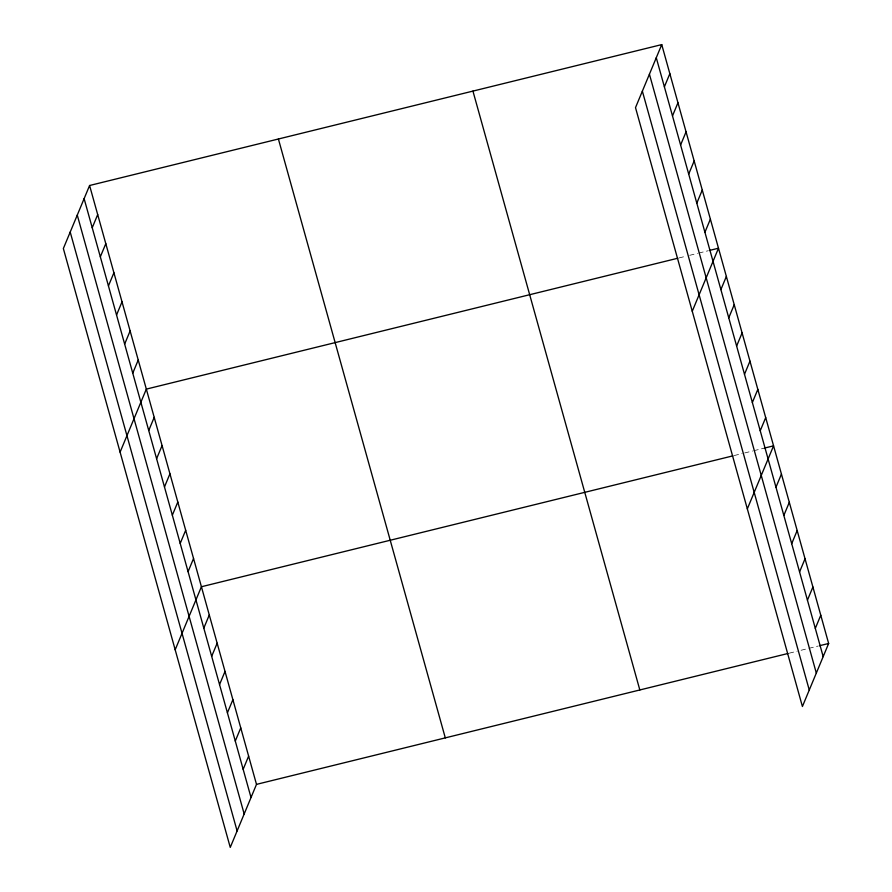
<?xml version="1.0" encoding="UTF-8"?>
<svg xmlns="http://www.w3.org/2000/svg" width="892" height="892" viewBox="0 0 892 892"><rect width="100%" height="100%" fill="white"/><g stroke="black" fill="none" stroke-linecap="round" stroke-linejoin="round"><path stroke-width="0.67" stroke-dasharray="4.46 3.34" d="M679.158 257.899L685.714 256.294M689.65 255.324L697.511 253.384M698.826 253.06L708.003 250.797M734.227 455.533L742.099 453.593M744.72 452.946L752.592 451.006M753.896 450.683L764.388 448.107M789.308 653.156L797.18 651.227M801.105 650.257L807.661 648.64M808.977 648.317L818.154 646.053"/><path stroke-width="1.34" d="M89.59 185.503L63.354 248.522L230.259 847.4L256.495 784.369L89.59 185.503L661.741 44.6L828.646 643.478L802.41 706.497L635.505 107.631L661.741 44.6M92.233 227.728L97.696 214.582M100.339 256.818L105.802 243.672M108.445 285.908L113.908 272.762M116.551 314.988L122.014 301.853M124.657 344.078L130.12 330.943M132.763 373.168L138.227 360.022M120.097 452.144L146.333 389.113L677.842 258.223M148.741 430.49L154.205 417.344M156.602 458.722L162.076 445.576M164.474 486.954L169.937 473.808M172.346 515.186L177.809 502.051M180.206 543.418L185.681 530.283M188.078 571.649L193.542 558.515M175.178 649.777L201.414 586.746L732.923 455.857M203.811 628.113L209.285 614.978M211.683 656.345L217.146 643.21M219.555 684.577L225.018 671.442M227.415 712.819L232.89 699.674M235.287 741.051L240.751 727.905M243.159 769.283L248.623 756.137M664.384 86.825L669.847 73.69M672.49 115.915L677.953 102.781M680.596 145.006L686.059 131.86M688.702 174.096L694.166 160.95M696.808 203.175L702.272 190.041M704.914 232.266L710.389 219.131M692.259 311.241L718.495 248.221L709.307 250.474M720.892 289.588L726.356 276.453M728.753 317.82L734.227 304.685M736.625 346.051L742.099 332.917M744.497 374.283L749.96 361.148M752.357 402.515L757.832 389.38M760.229 430.747L765.704 417.612M747.329 508.875L773.565 445.844L764.388 448.107M775.962 487.222L781.437 474.076M783.834 515.453L789.308 502.308M791.706 543.685L797.169 530.539M799.567 571.917L805.041 558.771M807.438 600.149L812.913 587.003M815.31 628.381L820.774 615.235M256.495 784.369L788.004 653.479M819.469 645.73L828.646 643.478M656.278 57.746L823.171 656.612M649.421 74.203L816.325 673.081M642.363 91.162L809.267 690.04M472.938 91.096L639.832 689.973M278.404 139.007L445.298 737.874M84.116 198.637L251.02 797.515M77.269 215.106L244.174 813.972M70.212 232.065L237.105 830.931"/></g></svg>
